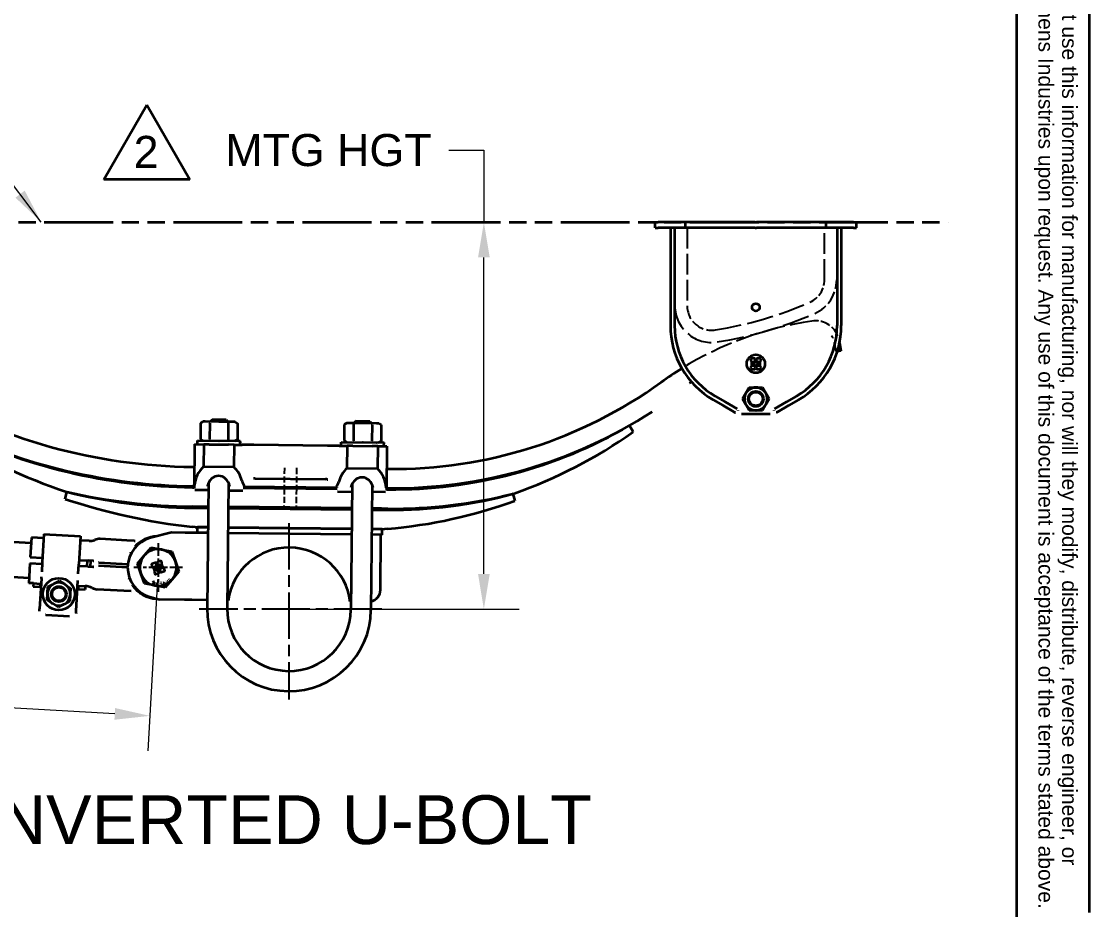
# Model space of a CAD drawing. Header units: inches. Extents: x 0 to 267, y 0 to 172.
# Drawn here: x 222.88 to 266.63, y 31.21 to 67.55 of the extents above; entities that cross this region are included whole.
import ezdxf
from ezdxf.enums import TextEntityAlignment as Align

# ---------------------------------------------------------------- set-up
doc = ezdxf.new("R2010")
doc.units = ezdxf.units.IN
doc.header["$LTSCALE"] = 8
doc.header["$MEASUREMENT"] = 0
for name, pattern in [('CHAIN', [0.7087, 0.4724, -0.0591, 0.1181, -0.0591]), ('DASHED', [0.2067, 0.1654, -0.0413]), ('DOUBLE_DASH_CHAIN', [1.2403, 0.6614, -0.0827, 0.1654, -0.0827, 0.1654, -0.0827])]:
    doc.linetypes.add(name, pattern=pattern)
for name, color, linetype, lineweight in [('Center Mark(Hutchens)', 7, 'Continuous', 25), ('Dimensions(Hutchens)', 7, 'Continuous', 25), ('Hidden Edges(Hutchens)', 7, 'DASHED', 25), ('Phantom Lines(Hutchens)', 7, 'DOUBLE_DASH_CHAIN', 70), ('Sketch Geometry(Hutchens)', 7, 'Continuous', 35), ('Symbols(Hutchens)', 7, 'Continuous', 25), ('Visible Edges(Hutchens)', 7, 'Continuous', 35)]:
    doc.layers.add(name, color=color, linetype=linetype, lineweight=lineweight)
doc.styles.add('Hutchens .164', font='ARIAL.TTF')
doc.styles.add('Hutchens .180', font='ARIAL.TTF')
doc.styles.add('Hutchens .25', font='ARIAL.TTF')
doc.dimstyles.new('HUTCHENS STD DIM X.XX', dxfattribs={"dimscale": 8, "dimtxt": 0.164, "dimasz": 0.18, "dimexe": 0.18, "dimexo": 0.0625, "dimgap": 0.09, "dimtad": 0, "dimtih": 1, "dimtoh": 1, "dimrnd": 1e-08, "dimzin": 4, "dimdsep": 46, "dimtxsty": 'Hutchens .164', "dimcen": 0.09, "dimclrd": 211, "dimclre": 211, "dimclrt": 7, "dimadec": 0, "dimazin": 1, "dimtfac": 0.762195, "dimtofl": 0, "dimtmove": 0, "dimatfit": 3, "dimfxl": 0, "dimtolj": 1, "dimtzin": 0, "dimlwd": 9, "dimlwe": 9, "dimarcsym": 0})
doc.dimstyles.new('HUTCHENS STD DIM X.XX$7', dxfattribs={"dimscale": 8, "dimtxt": 0.164, "dimasz": 0.18, "dimexe": 0.18, "dimexo": 0.0625, "dimgap": 0.09, "dimtad": 0, "dimtih": 1, "dimtoh": 1, "dimrnd": 1e-08, "dimzin": 4, "dimdsep": 46, "dimtxsty": 'Hutchens .164', "dimcen": 0.09, "dimclrd": 7, "dimclre": 211, "dimclrt": 7, "dimadec": 0, "dimazin": 1, "dimtfac": 0.762195, "dimtofl": 0, "dimtmove": 0, "dimatfit": 3, "dimfxl": 0, "dimtolj": 1, "dimtzin": 0, "dimlwd": 9, "dimlwe": 9, "dimarcsym": 0})

# ---------------------------------------------------------------- blocks, each defined once
blk = doc.blocks.new('Borders D-SIZE')
at = {"layer": 'Sketch Geometry(Hutchens)'}
for p, q in [((32.9537, 21.4797), (32.9537, 0.5117)), ((33.3287, 3.8867), (33.3287, 21.4797))]:
    blk.add_line(p, q, dxfattribs=at)
at = {"layer": 'Symbols(Hutchens)', "color": 7, "insert": (33.1541, 21.4641), "char_height": 0.077, "width": 17.587282, "attachment_point": 4, "rotation": 270, "line_spacing_factor": 0.944221, "style": 'Hutchens .180'}
blk.add_mtext('\\fArial|b0|i0;\\H0.0770;This confidential drawing is the property of Hutchens Industries. Hutchens Industries makes no warranties regarding the information on this document. Nothing hereon may be transmitted or disclosed in whole or in part to other parties. The recipient of this drawing agrees not use this information for manufacturing, nor will they modify, distribute, reverse engineer, or create derivative works based on the information contained on this print without the prior written permission of Hutchens Industries. The recipient agrees not to make copies of the document or reproduce in any manner the information in the document and to return it to Hutchens Industries upon request. Any use of this document is acceptance of the terms stated above. ', dxfattribs=at)
at = {"layer": 'Symbols(Hutchens)', "color": 7}
for tag, height, style, p in [('PART_NO', 0.164, 'Hutchens .164', (33.0853, 2.8866)), ('Sheet_number', 0.164, 'Hutchens .164', (33.1339, 1.1147)), ('REV', 0.18, 'Hutchens .180', (33.0853, 1.5662)), ('SHTS_(TOTAL)', 0.164, 'Hutchens .164', (33.1339, 0.6452))]:
    blk.add_attdef(tag, text='', height=height, rotation=270, dxfattribs=dict(at, style=style)).set_placement(p, align=Align.MIDDLE_CENTER)
blk = doc.blocks.new('*D50')
at = {"layer": 'Defpoints', "color": 0, "linetype": 'Continuous'}
for p in [(204.96, 46.524), (228.486, 45.205), (228.145, 39.135)]:
    blk.add_point(p, dxfattribs=at)
at = {"layer": 'Dimensions(Hutchens)', "color": 211, "linetype": 'Continuous', "lineweight": 9}
for p, q in [((204.932, 46.025), (204.539, 39.016)), ((228.458, 44.706), (228.065, 37.697)), ((206.058, 40.373), (213.944, 39.931)), ((226.708, 39.215), (218.821, 39.657))]:
    blk.add_line(p, q, dxfattribs=at)
at = {"layer": 'Dimensions(Hutchens)', "color": 211, "linetype": 'Continuous'}
for points in [[(206.071, 40.612), (206.044, 40.133), (204.62, 40.453)], [(226.721, 39.455), (226.694, 38.976), (228.145, 39.135)]]:
    blk.add_solid(points, dxfattribs=at)
at = {"layer": 'Dimensions(Hutchens)', "color": 7, "linetype": 'Continuous', "lineweight": 9, "insert": (216.383, 39.794), "char_height": 1.312, "attachment_point": 5, "style": 'Hutchens .164'}
blk.add_mtext('\\A1; F\\PREF', dxfattribs=at)
blk = doc.blocks.new('*D53')
at = {"layer": 'Defpoints', "color": 0, "linetype": 'Continuous'}
for p in [(241.824, 59.336), (241.824, 59.336), (233.843, 43.501)]:
    blk.add_point(p, dxfattribs=at)
at = {"layer": 'Dimensions(Hutchens)', "color": 211, "linetype": 'Continuous', "lineweight": 9}
for p, q in [((240.384, 62.28), (241.824, 62.28)), ((241.824, 62.28), (241.824, 59.336)), ((241.824, 44.941), (241.824, 57.896)), ((234.343, 43.501), (243.264, 43.501))]:
    blk.add_line(p, q, dxfattribs=at)
at = {"layer": 'Dimensions(Hutchens)', "color": 211, "linetype": 'Continuous'}
for points in [[(241.584, 57.896), (242.064, 57.896), (241.824, 59.336)], [(241.584, 44.941), (242.064, 44.941), (241.824, 43.501)]]:
    blk.add_solid(points, dxfattribs=at)
at = {"layer": 'Dimensions(Hutchens)', "color": 7, "linetype": 'Continuous', "lineweight": 9, "insert": (235.203, 62.28), "char_height": 1.312, "attachment_point": 5, "style": 'Hutchens .164'}
blk.add_mtext('\\A1; MTG HGT', dxfattribs=at)
blk = doc.blocks.new('FLAG')
at = {"layer": 'Sketch Geometry(Hutchens)'}
for p, q in [((-0.22, -0.1905), (0, 0.1905)), ((0, 0.1905), (0.22, -0.1905)), ((0.22, -0.1905), (-0.22, -0.1905))]:
    blk.add_line(p, q, dxfattribs=at)
at = {"layer": 'Symbols(Hutchens)', "color": 7, "style": 'Hutchens .164'}
blk.add_attdef('NO:', text='', height=0.164, dxfattribs=at).set_placement((-0.0034, -0.0497), align=Align.MIDDLE_CENTER)

msp = doc.modelspace()

# ---------------------------------------------------------------- linework, layer by layer
at = {"layer": 'Center Mark(Hutchens)', "linetype": 'CHAIN', "ltscale": 0.501741}
msp.add_line((233.843, 47.0251), (233.843, 39.7982), dxfattribs=at)
at = {"layer": 'Center Mark(Hutchens)', "linetype": 'CHAIN', "ltscale": 0.138781}
for p, q in [((228.4857, 46.2052), (228.4857, 44.2052)), ((229.4857, 45.2052), (227.4857, 45.2052))]:
    msp.add_line(p, q, dxfattribs=at)
at = {"layer": 'Center Mark(Hutchens)', "linetype": 'CHAIN', "ltscale": 0.519235}
msp.add_line((237.6411, 43.5012), (230.1623, 43.5012), dxfattribs=at)
at = {"layer": 'Hidden Edges(Hutchens)', "ltscale": 0.642537}
for p, q in [((249.6477, 55.9169), (249.6477, 59.1044)), ((250.1477, 59.1044), (250.1477, 55.9169)), ((255.7727, 56.9794), (255.7727, 59.1044)), ((256.2727, 59.1044), (256.2727, 56.9794))]:
    msp.add_line(p, q, dxfattribs=at)
at = {"layer": 'Hidden Edges(Hutchens)', "ltscale": 0.001489}
msp.add_line((256.1751, 54.4149), (256.1741, 54.4188), dxfattribs=at)
at = {"layer": 'Hidden Edges(Hutchens)', "ltscale": 0.298367}
msp.add_line((256.2547, 54.0426), (256.1751, 54.4149), dxfattribs=at)
at = {"layer": 'Hidden Edges(Hutchens)', "ltscale": 0.013971}
msp.add_line((256.3869, 54.45), (256.3918, 54.4163), dxfattribs=at)
at = {"layer": 'Hidden Edges(Hutchens)', "ltscale": 0.010124}
msp.add_line((256.2972, 54.0488), (256.2547, 54.0426), dxfattribs=at)
at = {"layer": 'Hidden Edges(Hutchens)', "ltscale": 0.18751}
for p, q in [((233.654, 49.2839), (233.6457, 48.496)), ((234.154, 49.2786), (234.1457, 48.4907))]:
    msp.add_line(p, q, dxfattribs=at)
at = {"layer": 'Hidden Edges(Hutchens)', "ltscale": 0.187515}
for p, q in [((233.6452, 48.446), (233.6369, 47.658)), ((234.1452, 48.4407), (234.1369, 47.6527))]:
    msp.add_line(p, q, dxfattribs=at)
at = {"layer": 'Hidden Edges(Hutchens)', "ltscale": 0.778793, "flags": 128}
msp.add_lwpolyline([(256.1073, 54.6021), (256.0545, 54.6896)], dxfattribs=at)
at = {"layer": 'Hidden Edges(Hutchens)', "ltscale": 0.101731, "flags": 128}
msp.add_lwpolyline([(256.3068, 54.7183), (256.312, 54.7067)], dxfattribs=at)
at = {"layer": 'Hidden Edges(Hutchens)', "ltscale": 0.089693, "flags": 128}
msp.add_lwpolyline([(256.1073, 54.6021), (256.1103, 54.5962)], dxfattribs=at)
at = {"layer": 'Hidden Edges(Hutchens)', "ltscale": 0.275691}
msp.add_arc((254.7727, 56.9794), 1, 293.63086, 0, dxfattribs=at)
at = {"layer": 'Hidden Edges(Hutchens)', "ltscale": 0.413586}
msp.add_arc((254.7727, 56.9794), 1.5, 293.63086, 0, dxfattribs=at)
at = {"layer": 'Hidden Edges(Hutchens)', "ltscale": 0.814862}
msp.add_arc((248.8101, 70.6071), 15.875, 279.04122, 293.63086, dxfattribs=at)
at = {"layer": 'Hidden Edges(Hutchens)', "ltscale": 0.784015}
msp.add_arc((251.1477, 55.9169), 1.5, 180, 279.04122, dxfattribs=at)
at = {"layer": 'Hidden Edges(Hutchens)', "ltscale": 0.411456}
msp.add_arc((251.1477, 55.9169), 1, 180, 279.04122, dxfattribs=at)
at = {"layer": 'Hidden Edges(Hutchens)', "ltscale": 0.840527}
msp.add_arc((248.8101, 70.6071), 16.375, 279.04122, 293.63086, dxfattribs=at)
at = {"layer": 'Hidden Edges(Hutchens)', "ltscale": 0.689822}
msp.add_arc((257.2923, 41.4092), 14.03, 98.35872, 121.6505, dxfattribs=at)
at = {"layer": 'Hidden Edges(Hutchens)', "ltscale": 0.306081}
msp.add_arc((255.3981, 54.3008), 1, 24.67583, 98.35843, dxfattribs=at)
at = {"layer": 'Phantom Lines(Hutchens)', "lineweight": 35, "ltscale": 0.532887}
msp.add_line((207.9602, 59.3364), (260.8354, 59.3364), dxfattribs=at)
at = {"layer": 'Visible Edges(Hutchens)'}
for p, q in [((248.8352, 59.3364), (248.9602, 59.3364)), ((248.8352, 59.1044), (248.8352, 59.3364)), ((248.8352, 59.1044), (248.9602, 59.1044)), ((250.0852, 59.3364), (248.9602, 59.3364)), ((250.0852, 59.1044), (248.9602, 59.1044)), ((249.4602, 59.1044), (249.4602, 55.1044)), ((249.6332, 59.1044), (249.6332, 55.1044)), ((250.4602, 59.3364), (250.0852, 59.3364)), ((250.0852, 59.1044), (250.0852, 59.3364)), ((250.4602, 59.1044), (250.0852, 59.1044)), ((252.9289, 59.3364), (250.4602, 59.3364)), ((252.9289, 59.1044), (250.4602, 59.1044)), ((252.9602, 59.3052), (252.9289, 59.3364)), ((252.9289, 59.3364), (252.9914, 59.3364)), ((252.9289, 59.1044), (252.9602, 59.1357)), ((252.9289, 59.1044), (252.9914, 59.1044)), ((252.9914, 59.3364), (252.9602, 59.3052)), ((252.9602, 59.1357), (252.9914, 59.1044)), ((255.4602, 59.3364), (252.9914, 59.3364)), ((255.4602, 59.1044), (252.9914, 59.1044)), ((255.8352, 59.3364), (255.4602, 59.3364)), ((255.8352, 59.1044), (255.4602, 59.1044)), ((256.9602, 59.3364), (255.8352, 59.3364)), ((255.8352, 59.1044), (255.8352, 59.3364)), ((256.9602, 59.1044), (255.8352, 59.1044)), ((256.2872, 59.1044), (256.2872, 55.1044)), ((256.4602, 59.1044), (256.4602, 55.1044)), ((256.9602, 59.3364), (257.0852, 59.3364)), ((256.9602, 59.1044), (257.0852, 59.1044)), ((257.0852, 59.1044), (257.0852, 59.3364)), ((256.3918, 54.4163), (256.4427, 54.0702)), ((256.4427, 54.0702), (256.2972, 54.0488)), ((252.7414, 53.7294), (252.7414, 53.6982)), ((252.7414, 53.3857), (252.7414, 53.3544)), ((252.9133, 53.7607), (252.7727, 53.7607)), ((252.7727, 53.6669), (252.7774, 53.6669)), ((252.7774, 53.4169), (252.7727, 53.4169)), ((252.7774, 53.6669), (252.7774, 53.4169)), ((252.9024, 53.6669), (252.9133, 53.6669)), ((252.9024, 53.6605), (252.9024, 53.6669)), ((252.9024, 53.4169), (252.9024, 53.4234)), ((252.9133, 53.4169), (252.9024, 53.4169)), ((252.9445, 53.6982), (252.9445, 53.7294)), ((252.9445, 53.3544), (252.9445, 53.3857)), ((252.9758, 53.7294), (252.9758, 53.6982)), ((252.9758, 53.3857), (252.9758, 53.3544)), ((253.1477, 53.7607), (253.007, 53.7607)), ((253.007, 53.6669), (253.0179, 53.6669)), ((253.0179, 53.4169), (253.007, 53.4169)), ((253.0179, 53.6669), (253.0179, 53.6605)), ((253.0179, 53.4234), (253.0179, 53.4169)), ((253.1429, 53.6669), (253.1477, 53.6669)), ((253.1429, 53.4169), (253.1429, 53.6669)), ((253.1477, 53.4169), (253.1429, 53.4169)), ((253.1789, 53.6982), (253.1789, 53.7294)), ((253.1789, 53.3544), (253.1789, 53.3857)), ((252.7727, 53.3232), (252.9133, 53.3232)), ((253.007, 53.3232), (253.1477, 53.3232)), ((252.554, 52.3389), (252.6894, 52.5734)), ((252.6894, 52.5734), (252.9602, 52.5734)), ((252.9602, 52.5734), (253.2309, 52.5734)), ((253.2309, 52.5734), (253.3663, 52.3389)), ((251.2102, 52.0733), (251.6213, 51.8359)), ((251.2967, 52.2232), (251.7078, 51.9858)), ((252.4186, 52.1044), (252.554, 52.3389)), ((252.554, 51.8699), (252.4186, 52.1044)), ((253.3663, 52.3389), (253.5017, 52.1044)), ((253.5017, 52.1044), (253.3663, 51.8699)), ((254.6237, 52.2232), (254.2125, 51.9858)), ((254.7102, 52.0733), (254.299, 51.8359)), ((251.6213, 51.8359), (252.0602, 51.5826)), ((251.7078, 51.9858), (252.1957, 51.7041)), ((252.6894, 51.6354), (252.554, 51.8699)), ((252.9602, 51.6354), (252.6894, 51.6354)), ((253.2309, 51.6354), (252.9602, 51.6354)), ((253.3663, 51.8699), (253.2309, 51.6354)), ((254.2125, 51.9858), (253.7247, 51.7041)), ((254.299, 51.8359), (253.8602, 51.5826)), ((230.6934, 51.2536), (230.6117, 51.1736)), ((231.2684, 51.2476), (230.6934, 51.2536)), ((231.2684, 51.2476), (231.3484, 51.1658)), ((236.5806, 51.1915), (236.4988, 51.1115)), ((237.1555, 51.1855), (236.5806, 51.1915)), ((237.1555, 51.1855), (237.2356, 51.1037)), ((252.0602, 51.5826), (252.1195, 51.5483)), ((252.1195, 51.5483), (252.1228, 51.5464)), ((253.5475, 51.4794), (252.3728, 51.4794)), ((253.8008, 51.5483), (253.7975, 51.5464)), ((253.8602, 51.5826), (253.8008, 51.5483)), ((230.222, 51.1191), (230.215, 50.4603)), ((230.3241, 51.1766), (230.222, 51.1191)), ((230.412, 51.1757), (230.3241, 51.1766)), ((230.98, 51.1697), (230.412, 51.1757)), ((230.6007, 51.1151), (230.5937, 50.4563)), ((231.5481, 51.1637), (230.98, 51.1697)), ((231.3581, 51.1071), (231.3512, 50.4483)), ((231.636, 51.1628), (231.5481, 51.1637)), ((231.636, 51.1628), (231.7369, 51.1031)), ((231.7369, 51.1031), (231.7299, 50.4444)), ((236.1091, 51.057), (236.1022, 50.3982)), ((236.2112, 51.1145), (236.1091, 51.057)), ((236.2991, 51.1136), (236.2112, 51.1145)), ((236.8672, 51.1076), (236.2991, 51.1136)), ((236.4879, 51.053), (236.4809, 50.3942)), ((237.4353, 51.1016), (236.8672, 51.1076)), ((237.2453, 51.045), (237.2384, 50.3862)), ((237.5232, 51.1007), (237.4353, 51.1016)), ((237.5232, 51.1007), (237.624, 51.041)), ((237.624, 51.041), (237.6171, 50.3822)), ((247.7819, 51.0144), (247.9328, 50.7554)), ((230.0952, 50.2465), (230.0969, 50.403)), ((230.0969, 50.403), (231.8468, 50.3845)), ((230.3159, 50.4007), (230.215, 50.4603)), ((231.6278, 50.3868), (231.7299, 50.4444)), ((231.8451, 50.228), (231.8468, 50.3845)), ((231.8465, 50.353), (231.8527, 50.353)), ((231.8521, 50.2905), (231.8527, 50.3466)), ((231.8527, 50.3466), (231.8527, 50.353)), ((235.9775, 50.3094), (235.9774, 50.3031)), ((235.9775, 50.3094), (235.9837, 50.3094)), ((235.9824, 50.1844), (235.9841, 50.3409)), ((235.9841, 50.3409), (237.734, 50.3224)), ((236.2031, 50.3386), (236.1022, 50.3982)), ((237.515, 50.3247), (237.6171, 50.3822)), ((237.7323, 50.1659), (237.734, 50.3224)), ((229.9765, 50.2477), (229.9575, 48.4481)), ((229.9765, 50.2477), (230.3523, 50.2438)), ((230.3523, 50.2438), (230.3427, 49.3336)), ((230.5762, 50.2414), (230.3523, 50.2438)), ((230.5762, 50.2414), (231.3642, 50.2331)), ((231.6006, 50.2306), (231.3642, 50.2331)), ((231.6006, 50.2306), (231.591, 49.3205)), ((231.6006, 50.2306), (231.9263, 50.2272)), ((232.4012, 50.2222), (231.9263, 50.2272)), ((235.4263, 50.1903), (232.4012, 50.2222)), ((235.9013, 50.1852), (235.4263, 50.1903)), ((235.9013, 50.1852), (236.2269, 50.1818)), ((235.9762, 50.1844), (235.9762, 50.1844)), ((235.9768, 50.2469), (235.9774, 50.3031)), ((236.2269, 50.1818), (236.2173, 49.2717)), ((236.4633, 50.1793), (236.2269, 50.1818)), ((236.4633, 50.1793), (237.2514, 50.171)), ((237.4753, 50.1686), (237.2514, 50.171)), ((237.4753, 50.1686), (237.4657, 49.2585)), ((237.4753, 50.1686), (237.8511, 50.1647)), ((237.8511, 50.1647), (237.8321, 48.3651)), ((229.9042, 49.3235), (229.9667, 49.3228)), ((230.3427, 49.3336), (231.591, 49.3205)), ((236.2173, 49.2717), (237.4657, 49.2585)), ((237.8413, 49.2397), (237.9038, 49.2391)), ((230.541, 48.6539), (230.487, 43.5366)), ((231.3662, 48.6728), (231.3119, 43.5279)), ((232.4619, 48.8464), (235.3367, 48.8161)), ((236.4284, 48.6194), (236.3742, 43.4745)), ((237.2531, 48.5831), (237.1991, 43.4658)), ((224.6796, 48.0087), (224.746, 48.3013)), ((229.8955, 48.4855), (229.9579, 48.4849)), ((229.9584, 48.5349), (229.8959, 48.5355)), ((230.5379, 48.3667), (229.9922, 48.3725)), ((231.3629, 48.358), (231.9566, 48.3518)), ((231.9705, 48.4636), (235.8199, 48.423)), ((235.8199, 48.423), (231.9705, 48.4636)), ((235.8061, 48.4732), (231.9853, 48.5135)), ((235.8061, 48.4732), (231.9853, 48.5135)), ((235.8314, 48.3109), (236.4251, 48.3046)), ((237.7958, 48.2901), (237.2501, 48.2959)), ((237.8325, 48.4018), (237.895, 48.4011)), ((237.8955, 48.4511), (237.833, 48.4518)), ((243.0086, 48.2233), (243.0875, 47.9345)), ((230.5308, 47.6908), (229.8871, 47.6976)), ((230.1366, 47.6449), (230.1371, 47.6949)), ((230.5308, 47.6908), (230.1371, 47.6949)), ((229.8866, 47.6476), (230.5303, 47.6408)), ((230.5303, 47.6408), (230.1366, 47.6449)), ((231.3552, 47.6321), (236.4175, 47.5787)), ((236.4175, 47.5787), (231.3552, 47.6321)), ((236.418, 47.6287), (231.3558, 47.6821)), ((236.418, 47.6287), (231.3558, 47.6821)), ((237.2424, 47.57), (237.8861, 47.5632)), ((237.6361, 47.5658), (237.2424, 47.57)), ((237.6367, 47.6158), (237.2429, 47.62)), ((237.8867, 47.6132), (237.2429, 47.6199)), ((237.6361, 47.5658), (237.6367, 47.6158)), ((210.2422, 46.949), (223.2843, 46.2179)), ((230.0033, 46.8587), (229.8773, 46.8715)), ((230.0033, 46.8587), (230.522, 46.8533)), ((230.0946, 46.6258), (230.097, 46.8577)), ((230.522, 46.8533), (230.097, 46.8577)), ((231.3469, 46.8446), (236.4091, 46.7912)), ((236.4091, 46.7912), (231.3469, 46.8446)), ((223.296, 46.428), (223.251, 45.6238)), ((223.7952, 46.4), (223.296, 46.428)), ((223.8049, 46.5728), (223.7409, 45.4305)), ((223.8049, 46.5728), (225.3026, 46.4888)), ((225.3026, 46.4888), (225.2385, 45.3465)), ((227.2016, 46.3118), (226.1099, 46.373)), ((229.0361, 46.6369), (228.175, 46.4159)), ((229.5922, 46.6311), (229.0361, 46.6369)), ((229.8994, 46.6278), (229.5922, 46.6311)), ((230.5195, 46.6213), (229.8994, 46.6278)), ((236.4067, 46.5592), (231.3445, 46.6126)), ((236.4067, 46.5592), (231.3445, 46.6126)), ((237.6566, 46.546), (237.2317, 46.5505)), ((237.6098, 46.5465), (237.2317, 46.5505)), ((237.2341, 46.7825), (237.7528, 46.777)), ((237.6591, 46.778), (237.2341, 46.7825)), ((237.586, 44.2966), (237.6098, 46.5465)), ((237.6566, 46.546), (237.6591, 46.778)), ((237.8779, 46.7868), (237.7528, 46.777)), ((225.6633, 46.2953), (225.2929, 46.3161)), ((225.877, 46.3303), (225.8962, 46.338)), ((227.4988, 46.2951), (227.2016, 46.3118)), ((227.5624, 46.0478), (227.5261, 46.0522)), ((227.918, 45.6953), (228.201, 46.023)), ((228.201, 46.023), (228.6264, 45.9419)), ((228.6264, 45.9419), (229.0517, 45.8607)), ((210.1616, 45.5112), (223.2037, 44.7801)), ((223.251, 45.6238), (223.7502, 45.5958)), ((225.2478, 45.5119), (225.6182, 45.4911)), ((227.362, 45.8181), (227.3749, 45.7784)), ((227.6351, 45.3675), (227.918, 45.6953)), ((229.0517, 45.8607), (229.194, 45.4517)), ((223.237, 45.3742), (223.1919, 44.5699)), ((223.7362, 45.3462), (223.237, 45.3742)), ((223.7405, 45.4229), (223.7188, 45.0354)), ((223.7409, 45.4305), (223.7405, 45.4229)), ((225.2164, 44.9514), (225.2381, 45.339)), ((225.6042, 45.2415), (225.2338, 45.2622)), ((225.2385, 45.3465), (225.2381, 45.339)), ((225.5746, 45.2431), (225.5886, 45.4928)), ((225.6042, 45.2415), (225.8153, 45.2297)), ((225.8293, 45.4793), (225.6182, 45.4911)), ((225.7134, 45.4858), (225.6995, 45.2361)), ((225.834, 45.2286), (225.8153, 45.2297)), ((225.8293, 45.4793), (225.848, 45.4782)), ((225.834, 45.2286), (225.8427, 45.2281)), ((225.8566, 45.4777), (225.848, 45.4782)), ((227.2357, 45.2126), (226.0485, 45.2792)), ((226.0555, 45.404), (227.2427, 45.3374)), ((227.7774, 44.9586), (227.6351, 45.3675)), ((228.2175, 45.3103), (228.2275, 45.2815)), ((228.3695, 45.3963), (228.2367, 45.3501)), ((228.2673, 45.2623), (228.2718, 45.2638)), ((228.2718, 45.2638), (228.3545, 45.0263)), ((228.3898, 45.3049), (228.4001, 45.3085)), ((228.3977, 45.2823), (228.3898, 45.3049)), ((228.4194, 45.3483), (228.4093, 45.3771)), ((228.4388, 45.3874), (228.4489, 45.3586)), ((228.5909, 45.4734), (228.4581, 45.4272)), ((228.4725, 45.0674), (228.4646, 45.0901)), ((228.4828, 45.071), (228.4725, 45.0674)), ((228.4887, 45.3393), (228.4989, 45.3429)), ((228.4989, 45.3429), (228.5068, 45.3202)), ((228.5521, 45.062), (228.5621, 45.0332)), ((228.5816, 45.1054), (228.5713, 45.1018)), ((228.5737, 45.128), (228.5816, 45.1054)), ((228.6019, 45.014), (228.7347, 45.0602)), ((228.617, 45.384), (228.6215, 45.3856)), ((228.6997, 45.1465), (228.617, 45.384)), ((228.6407, 45.4253), (228.6307, 45.4541)), ((228.7041, 45.148), (228.6997, 45.1465)), ((228.754, 45.1), (228.7439, 45.1288)), ((229.194, 45.4517), (229.3364, 45.0428)), ((223.7034, 44.7623), (223.6332, 43.5087)), ((224.2265, 44.547), (224.4488, 44.6593)), ((224.4488, 44.6593), (224.6573, 44.5229)), ((225.1308, 43.4248), (225.2011, 44.6784)), ((227.3005, 44.7217), (227.3178, 44.7597)), ((227.9198, 44.5497), (227.7774, 44.9586)), ((228.3307, 44.985), (228.3408, 44.9562)), ((228.3545, 45.0263), (228.35, 45.0248)), ((228.3806, 44.9369), (228.5134, 44.9832)), ((228.5326, 45.0229), (228.5226, 45.0517)), ((229.0534, 44.715), (228.7704, 44.3873)), ((228.8988, 44.7317), (228.9097, 44.7184)), ((228.9097, 44.7184), (228.9103, 44.719)), ((228.959, 44.6539), (228.9698, 44.6407)), ((228.9698, 44.6407), (229.0271, 44.6875)), ((229.0183, 44.6982), (228.9727, 44.661)), ((229.0271, 44.6875), (229.0183, 44.6982)), ((229.3364, 45.0428), (229.0534, 44.715)), ((223.3791, 44.5595), (223.1919, 44.5699)), ((223.3791, 44.5595), (223.3715, 44.4247)), ((223.3715, 44.4247), (223.6523, 44.4089)), ((223.3791, 44.5595), (223.6599, 44.5437)), ((223.6599, 44.5437), (223.6523, 44.4089)), ((223.6523, 44.4089), (223.6835, 44.4072)), ((223.6911, 44.542), (223.6599, 44.5437)), ((223.9515, 44.1665), (223.9654, 44.4152)), ((223.9654, 44.4152), (224.1878, 44.5275)), ((224.1878, 44.5275), (224.2265, 44.547)), ((224.6573, 44.5229), (224.6935, 44.4991)), ((224.6935, 44.4991), (224.902, 44.3627)), ((224.902, 44.3627), (224.888, 44.114)), ((225.1812, 44.3232), (225.2124, 44.3215)), ((225.2199, 44.4563), (225.1887, 44.458)), ((225.2199, 44.4563), (225.2124, 44.3215)), ((225.2124, 44.3215), (225.4932, 44.3057)), ((225.2199, 44.4563), (225.5008, 44.4405)), ((225.5008, 44.4405), (225.4932, 44.3057)), ((225.5592, 44.4372), (225.5008, 44.4405)), ((225.7676, 44.3786), (225.7858, 44.3688)), ((227.086, 44.249), (225.9942, 44.3102)), ((227.3832, 44.2323), (227.086, 44.249)), ((227.4741, 44.471), (227.4374, 44.4706)), ((228.3451, 44.4685), (227.9198, 44.5497)), ((228.3195, 44.5907), (228.2458, 44.4969)), ((228.2458, 44.4969), (228.2626, 44.4937)), ((228.2613, 44.6161), (228.2587, 44.6023)), ((228.2587, 44.6023), (228.3195, 44.5907)), ((228.3361, 44.6018), (228.2613, 44.6161)), ((228.2626, 44.4937), (228.3327, 44.5842)), ((228.3327, 44.5842), (228.3361, 44.6018)), ((228.7704, 44.3873), (228.3451, 44.4685)), ((228.4206, 44.4718), (228.4205, 44.4596)), ((228.4205, 44.4596), (228.479, 44.4587)), ((228.4424, 44.4715), (228.4206, 44.4718)), ((228.4219, 44.5632), (228.4218, 44.5522)), ((228.4218, 44.5522), (228.4435, 44.5519)), ((228.4435, 44.5519), (228.4424, 44.4715)), ((228.4594, 44.5794), (228.447, 44.5796)), ((228.4579, 44.4713), (228.4594, 44.5794)), ((228.4792, 44.471), (228.4579, 44.4713)), ((228.479, 44.4587), (228.4792, 44.471)), ((228.6028, 44.4832), (228.602, 44.483)), ((228.602, 44.483), (228.6058, 44.468)), ((228.7362, 44.5762), (228.6933, 44.5613)), ((228.6933, 44.5613), (228.6981, 44.5475)), ((228.6981, 44.5475), (228.741, 44.5625)), ((228.741, 44.5625), (228.7362, 44.5762)), ((223.9351, 43.8745), (223.9491, 44.1232)), ((224.1435, 43.738), (223.9351, 43.8745)), ((223.9491, 44.1232), (223.9515, 44.1665)), ((224.8716, 43.822), (224.6493, 43.7097)), ((224.8856, 44.0707), (224.8716, 43.822)), ((224.888, 44.114), (224.8856, 44.0707)), ((228.1495, 44.0012), (228.5406, 43.892)), ((229.5632, 43.8812), (228.5406, 43.892)), ((229.8704, 43.878), (229.5632, 43.8812)), ((230.4905, 43.8714), (229.8704, 43.878)), ((231.3467, 43.8624), (231.3155, 43.8627)), ((236.3777, 43.8093), (236.3464, 43.8097)), ((223.6283, 43.4226), (223.6332, 43.5087)), ((224.1798, 43.7143), (224.1435, 43.738)), ((224.3882, 43.5779), (224.1798, 43.7143)), ((224.6106, 43.6902), (224.3882, 43.5779)), ((224.6493, 43.7097), (224.6106, 43.6902)), ((225.126, 43.3387), (225.1308, 43.4248)), ((223.8871, 43.272), (224.8521, 43.2179))]:
    msp.add_line(p, q, dxfattribs=at)
at = {"layer": 'Visible Edges(Hutchens)', "flags": 128}
for points in [[(250.3198, 52.8069), (250.2313, 52.7433)], [(252.1957, 51.7041), (252.1977, 51.7006)], [(252.2191, 51.6265), (252.2207, 51.6193)], [(253.7012, 51.6265), (253.6996, 51.6193)], [(253.7247, 51.7041), (253.7226, 51.7006)], [(252.1228, 51.5464), (252.1263, 51.5444)], [(253.7975, 51.5464), (253.794, 51.5444)], [(230.412, 51.1757), (230.4044, 51.1757)], [(230.6007, 51.1151), (230.592, 51.1202)], [(230.98, 51.1697), (230.9649, 51.1698)], [(231.3581, 51.1071), (231.3408, 51.1123)], [(231.5481, 51.1637), (231.5405, 51.1637)], [(231.7369, 51.1031), (231.7282, 51.1082)], [(236.2991, 51.1136), (236.2915, 51.1136)], [(236.4879, 51.053), (236.4792, 51.058)], [(236.8672, 51.1076), (236.852, 51.1077)], [(237.2453, 51.045), (237.2279, 51.0501)], [(237.4353, 51.1016), (237.4277, 51.1016)], [(237.624, 51.041), (237.6154, 51.0461)], [(230.215, 50.4603), (230.2237, 50.4553)], [(230.4038, 50.3997), (230.4114, 50.3998)], [(230.5937, 50.4563), (230.6111, 50.4512)], [(230.9718, 50.3938), (230.987, 50.3937)], [(231.3512, 50.4483), (231.3598, 50.4433)], [(231.5399, 50.3878), (231.5475, 50.3878)], [(231.8527, 50.3466), (231.8522, 50.3472)], [(235.9775, 50.3094), (235.9776, 50.3094)], [(236.1022, 50.3982), (236.1109, 50.3932)], [(236.2909, 50.3376), (236.2985, 50.3377)], [(236.4809, 50.3942), (236.4983, 50.3891)], [(236.859, 50.3316), (236.8742, 50.3316)], [(237.2384, 50.3862), (237.247, 50.3812)], [(237.4271, 50.3257), (237.4347, 50.3257)], [(231.8521, 50.2905), (231.8521, 50.2883)], [(235.9137, 50.1851), (235.926, 50.1862)], [(232.0039, 48.5588), (232.0128, 48.5768)], [(235.4118, 48.8097), (235.4336, 48.8056)], [(229.9922, 48.3725), (229.9876, 48.3728)], [(230.5051, 48.545), (230.5023, 48.5331)], [(231.412, 48.5354), (231.4147, 48.5226)], [(231.9566, 48.3518), (231.9566, 48.3521)], [(235.8005, 48.4891), (235.8053, 48.4757)], [(236.4251, 48.3055), (236.4169, 48.3067)], [(237.2501, 48.2987), (237.257, 48.3004)], [(237.8261, 48.4678), (237.8273, 48.4542)], [(227.9703, 46.3768), (227.9643, 46.3742)], [(227.4988, 46.2951), (227.5477, 46.2935)], [(227.5183, 45.9967), (227.5187, 45.999)], [(227.362, 45.8181), (227.3682, 45.8293)], [(225.8427, 45.2281), (225.8512, 45.2277)], [(226.0555, 45.404), (226.0481, 45.4095)], [(223.7034, 44.7623), (223.7072, 44.8305)], [(225.2164, 44.9514), (225.2159, 44.9431)], [(228.7946, 44.6342), (228.7945, 44.6351)], [(228.7976, 44.6656), (228.7951, 44.664)], [(228.8041, 44.654), (228.8049, 44.6544)], [(228.8255, 44.6517), (228.8261, 44.6512)], [(228.8472, 44.6218), (228.8479, 44.6206)], [(228.8615, 44.6298), (228.8597, 44.6328)], [(228.9103, 44.719), (228.9104, 44.7193)], [(228.9152, 44.7315), (228.9155, 44.732)], [(228.9181, 44.7567), (228.9173, 44.756)], [(228.926, 44.7452), (228.9264, 44.7455)], [(228.9404, 44.7507), (228.9409, 44.7506)], [(228.9546, 44.7427), (228.9559, 44.7409)], [(228.9632, 44.6946), (228.9631, 44.693)], [(228.9667, 44.7538), (228.9653, 44.7553)], [(228.9727, 44.661), (228.9728, 44.6623)], [(228.977, 44.7312), (228.9769, 44.732)], [(228.9776, 44.7052), (228.9776, 44.7061)], [(227.4374, 44.4706), (227.4317, 44.4789)], [(227.4374, 44.4706), (227.4374, 44.473)], [(228.447, 44.5796), (228.4468, 44.5783)], [(228.5757, 44.5447), (228.5761, 44.5434)], [(228.5792, 44.5767), (228.5788, 44.5758)], [(228.5914, 44.5494), (228.591, 44.551)], [(228.5958, 44.5182), (228.5967, 44.5179)], [(228.6025, 44.5942), (228.6016, 44.594)], [(228.6044, 44.5311), (228.6038, 44.5314)], [(228.6056, 44.5814), (228.6062, 44.5816)], [(228.6058, 44.468), (228.6062, 44.468)], [(228.6181, 44.4838), (228.6176, 44.4837)], [(228.6194, 44.4698), (228.6212, 44.4703)], [(228.6202, 44.5308), (228.6197, 44.5306)], [(228.62, 44.517), (228.6209, 44.5172)], [(228.6219, 44.5785), (228.6233, 44.5775)], [(228.631, 44.5903), (228.6302, 44.5907)], [(228.6379, 44.5499), (228.638, 44.5495)], [(228.6395, 44.5425), (228.639, 44.5419)], [(228.6422, 44.5312), (228.6426, 44.5288)], [(228.6545, 44.5504), (228.654, 44.5524)], [(228.654, 44.4983), (228.655, 44.5011)], [(228.7945, 44.5923), (228.7963, 44.5893)], [(228.8088, 44.6003), (228.8081, 44.6015)], [(228.83, 44.5707), (228.8285, 44.572)], [(228.852, 44.5682), (228.8511, 44.5677)], [(228.8585, 44.5565), (228.8609, 44.5581)], [(228.8613, 44.5878), (228.8614, 44.587)], [(227.7623, 44.139), (227.7173, 44.1582)], [(227.7623, 44.139), (227.7625, 44.139)], [(225.126, 43.3387), (225.1248, 43.3284)], [(223.8871, 43.272), (223.8696, 43.2732)]]:
    msp.add_lwpolyline(points, dxfattribs=at)
at = {"layer": 'Visible Edges(Hutchens)'}
for centre, radius in [((252.9602, 55.8544), 0.1563), ((252.9602, 53.5419), 0.375), ((252.9602, 53.5419), 0.0781), ((252.9602, 52.1044), 0.3126), ((252.9602, 52.1044), 0.3125), ((252.9602, 52.1044), 0.28), ((228.4857, 45.2052), 0.0781), ((224.4185, 44.1186), 0.6562), ((224.4185, 44.1186), 0.3126), ((224.4185, 44.1186), 0.3125), ((224.4185, 44.1186), 0.28)]:
    msp.add_circle(centre, radius, dxfattribs=at)
for centre, radius, start, end in [((252.9602, 55.1044), 3.5, 180, 240), ((252.9602, 55.1044), 3.327, 180, 240), ((252.9602, 55.1044), 3.327, 300, 0), ((252.9602, 55.1044), 3.5, 300, 0), ((252.7727, 53.7294), 0.0312, 90, 180), ((252.7727, 53.6982), 0.0313, 180, 270), ((252.7727, 53.3857), 0.0312, 90, 180), ((252.9602, 53.5419), 0.117, 126.89406, 233.10594), ((252.8712, 53.6605), 0.0312, 306.89406, 0), ((252.8712, 53.4234), 0.0312, 0, 53.10594), ((252.9133, 53.7294), 0.0312, 0, 90), ((252.9133, 53.6982), 0.0312, 270, 0), ((252.9133, 53.3857), 0.0312, 0, 90), ((253.007, 53.7294), 0.0312, 90, 180), ((253.007, 53.6982), 0.0312, 180, 270), ((253.007, 53.3857), 0.0312, 90, 180), ((253.0492, 53.6605), 0.0312, 180, 233.10594), ((253.0492, 53.4234), 0.0312, 126.89406, 180), ((252.9602, 53.5419), 0.117, 306.89406, 53.10594), ((253.1477, 53.7294), 0.0313, 0, 90), ((253.1477, 53.6982), 0.0312, 270, 0), ((253.1477, 53.3857), 0.0313, 0, 90), ((257.2923, 41.4092), 14.03, 121.6505, 125.81523), ((252.7727, 53.3544), 0.0313, 180, 270), ((252.9133, 53.3544), 0.0312, 270, 0), ((253.007, 53.3544), 0.0312, 180, 270), ((253.1477, 53.3544), 0.0312, 270, 0), ((238.1017, 68.0026), 18.7646, 269.3956, 305.81524), ((252.9602, 52.1044), 0.469, 90, 150), ((252.9602, 52.1044), 0.469, 30, 90), ((230.1443, 72.0804), 22.7582, 239.5962, 269.39555), ((252.9602, 52.1044), 0.469, 150, 210), ((252.9602, 52.1044), 0.469, 330, 30), ((252.9602, 52.1044), 0.469, 210, 270), ((252.9602, 52.1044), 0.469, 270, 330), ((238.1018, 68.0026), 19.5526, 269.3956, 302.86041), ((230.1443, 72.0804), 23.5462, 244.25054, 269.39555), ((230.139, 71.5642), 23.0799, 243.70578, 269.39555), ((238.098, 67.6424), 19.2423, 269.39556, 300.21594), ((236.5718, 66.7576), 19.625, 289.31418, 305.37354), ((232.3504, 71.1843), 24.1152, 238.5858, 251.57542), ((232.4566, 48.3465), 0.5, 154.87207, 158.55014), ((232.4566, 48.3465), 0.5, 89.39556, 98.03679), ((235.3314, 48.3161), 0.5, 80.75434, 89.39556), ((230.1444, 72.0804), 24.3842, 257.16762, 257.20933), ((230.1229, 70.0446), 22.3983, 256.11004, 269.39548), ((230.1444, 72.0804), 24.3842, 257.20933, 269.3954), ((235.3314, 48.3161), 0.5, 20.24099, 23.91905), ((238.0831, 66.239), 18.6769, 269.39576, 285.29089), ((238.098, 67.6424), 20.0303, 269.39557, 284.19119), ((238.098, 67.6424), 20.0303, 284.19119, 284.35095), ((232.5802, 71.6719), 24.9473, 251.53707, 263.78026), ((236.0816, 67.3384), 20.63, 274.99508, 289.85236), ((226.0819, 45.8737), 0.5, 86.79155, 111.79927), ((228.4857, 45.2052), 1.25, 104.39556, 254.39556), ((228.4857, 45.2052), 1.28, 91.96631, 138.56501), ((225.6913, 46.7945), 0.5, 266.79155, 291.79927), ((228.4857, 45.2052), 0.75, 79.19225, 139.19225), ((228.4857, 45.2052), 0.75, 19.19225, 79.19225), ((233.843, 43.5012), 2.5223, 7.02371, 171.76741), ((228.4857, 45.2052), 0.75, 139.19225, 199.19225), ((228.247, 45.3206), 0.0313, 109.19225, 199.19225), ((228.257, 45.2918), 0.0312, 199.19225, 289.19225), ((228.4857, 45.2052), 0.117, 138.76905, 259.61545), ((228.3798, 45.3668), 0.0312, 19.19225, 109.19225), ((228.3898, 45.338), 0.0312, 289.19225, 19.19225), ((228.4684, 45.3976), 0.0312, 109.19225, 199.19225), ((228.4784, 45.3688), 0.0312, 199.19225, 289.19225), ((228.4931, 45.0415), 0.0312, 19.19225, 109.19225), ((228.4857, 45.2052), 0.117, 318.76905, 79.61545), ((228.5816, 45.0723), 0.0312, 109.19225, 199.19225), ((228.6012, 45.4439), 0.0313, 19.19225, 109.19225), ((228.6112, 45.4151), 0.0313, 289.19225, 19.19225), ((228.7144, 45.1185), 0.0312, 19.19225, 109.19225), ((228.7244, 45.0897), 0.0312, 289.19225, 19.19225), ((228.4857, 45.2052), 0.75, 319.19225, 19.19225), ((228.4857, 45.2052), 0.75, 199.19225, 259.19225), ((228.3603, 44.9952), 0.0312, 109.19225, 199.19225), ((228.3703, 44.9664), 0.0312, 199.19225, 289.19225), ((228.4857, 45.2052), 0.75, 259.19225, 319.19225), ((228.5031, 45.0127), 0.0312, 289.19225, 19.19225), ((228.5916, 45.0435), 0.0312, 199.19225, 289.19225), ((224.4185, 44.1186), 0.4695, 119.43605, 174.14705), ((224.4185, 44.1186), 0.4695, 59.43605, 114.14705), ((224.4185, 44.1186), 0.4695, 359.43605, 54.14705), ((225.5312, 43.938), 0.5, 61.78383, 86.79155), ((226.0222, 44.8094), 0.5, 241.78383, 266.79155), ((228.4857, 45.2052), 1.28, 215.01809, 266.82482), ((237.086, 44.3019), 0.5, 283.50354, 359.39556), ((224.4185, 44.1186), 0.4695, 179.43605, 234.14705), ((224.4185, 44.1186), 0.4695, 299.43605, 354.14705), ((224.4185, 44.1186), 0.4695, 239.43605, 294.14705), ((233.843, 43.5012), 3.3563, 179.39556, 359.39556), ((233.843, 43.5012), 2.5312, 179.39556, 359.39556)]:
    msp.add_arc(centre, radius, start, end, dxfattribs=at)
for centre, major_axis, start_param, end_param in [((230.9571, 48.3994), (0.0125, 1.1874), 0.6741305, 1.4519294), ((230.9571, 48.3994), (-0.0125, -1.1874), 1.88862, 2.4674621), ((236.8317, 48.3374), (0.0125, 1.1874), 0.6741305, 1.2529726), ((236.8317, 48.3374), (-0.0125, -1.1874), 1.6896632, 2.4674621), ((230.9571, 48.3994), (-0.0059, -0.5566), 1.8265618, 4.4566235), ((232.3877, 48.941), (-0.0063, -0.5937), 5.0302127, 5.4205728), ((235.4128, 48.909), (-0.0063, -0.5937), 0.8626125, 1.2529726), ((236.8317, 48.3374), (-0.0059, -0.5566), 1.8265618, 4.4566235)]:
    msp.add_ellipse(centre, major_axis=major_axis, ratio=0.8421417, start_param=start_param, end_param=end_param, dxfattribs=at)

# ---------------------------------------------------------------- block references
at = {"xscale": 8, "yscale": 8, "zscale": 8}
msp.add_blockref('Borders D-SIZE', (0, 0), dxfattribs=at)
msp.add_blockref('FLAG', (228.0189, 62.6103), dxfattribs=at).add_auto_attribs({'NO:': '2'})

# ---------------------------------------------------------------- texts
at = {"layer": 'Symbols(Hutchens)', "color": 7, "insert": (221.1026, 33.8573), "char_height": 2, "attachment_point": 7, "style": 'Hutchens .25'}
msp.add_mtext('INVERTED U-BOLT', dxfattribs=at)

# ---------------------------------------------------------------- dimensions: what is measured, and where the dimension line sits
at = {"layer": 'Dimensions(Hutchens)', "color": 211, "linetype": 'Continuous', "lineweight": 9}
for base, p1, p2, angle, text, override, picture, middle in [((241.8242, 59.3364), (233.843, 43.5012), (241.8242, 59.3364), 270, ' MTG HGT', {"dimdec": 2, "dimse2": 1, "dimtp": 0, "dimtm": 0, "dimtdec": 2, "dimtmove": 1, "dimatfit": 2}, '*D53', (241.6346, 62.2801)), ((228.1454, 39.1347), (204.9602, 46.5239), (228.4857, 45.2052), 176.79155, ' F\\PREF', {"dimdec": 2, "dimtp": 0, "dimtm": 0, "dimtdec": 2, "dimatfit": 2}, '*D50', (216.3827, 39.7941))]:
    dim = msp.add_linear_dim(base=base, p1=p1, p2=p2, angle=angle, text=text, dimstyle='HUTCHENS STD DIM X.XX', override=override, dxfattribs=at)
    dim.commit()
    dim.dimension.update_dxf_attribs({"geometry": picture, "text_midpoint": middle, "dimtype": 160})

# ---------------------------------------------------------------- leaders
at = {"layer": 'Symbols(Hutchens)', "color": 7, "linetype": 'Continuous', "lineweight": 9, "annotation_type": 0, "has_hookline": 1, "hookline_direction": 1, "text_width": 13.1513}
msp.add_leader([(223.7005, 59.3364), (218.0361, 66.8204), (217.9687, 66.8204)], dimstyle='HUTCHENS STD DIM X.XX$7', override={"dimtad": 0}, dxfattribs=at)

doc.saveas('drawing.dxf')
